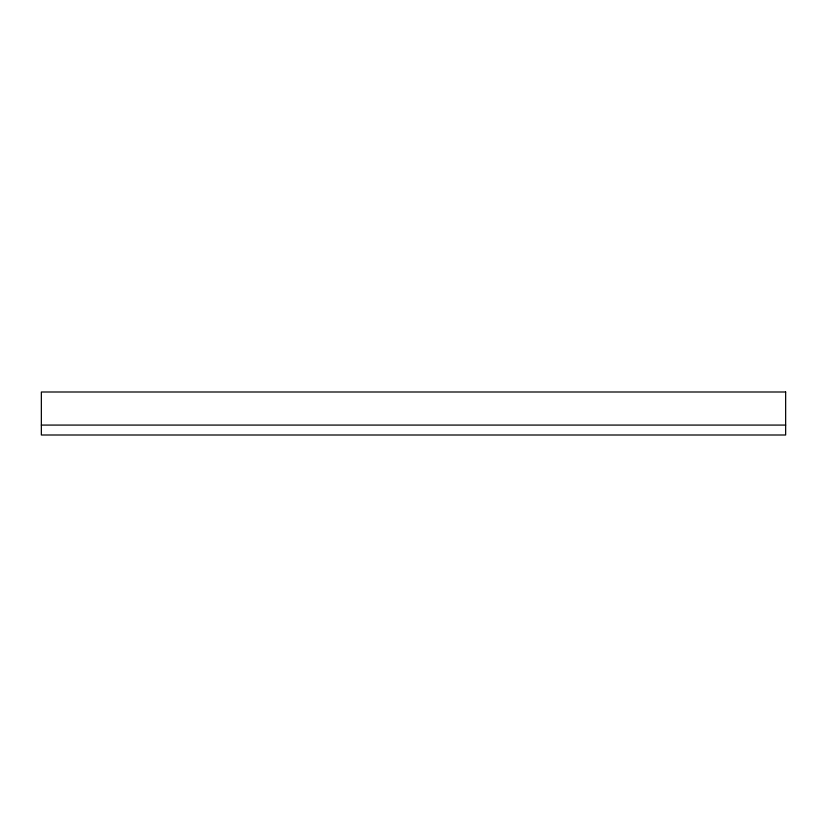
<?xml version="1.0" encoding="UTF-8"?>
<svg xmlns="http://www.w3.org/2000/svg" width="827" height="827" viewBox="0 0 827 827"><rect width="100%" height="100%" fill="white"/><g stroke="black" fill="none" stroke-linecap="round" stroke-linejoin="round"><path stroke-width="1.24" d="M41.35 425.078L785.65 425.078M785.65 391.998L41.35 391.998L41.35 435.002L785.65 435.002L785.65 391.998"/></g></svg>
